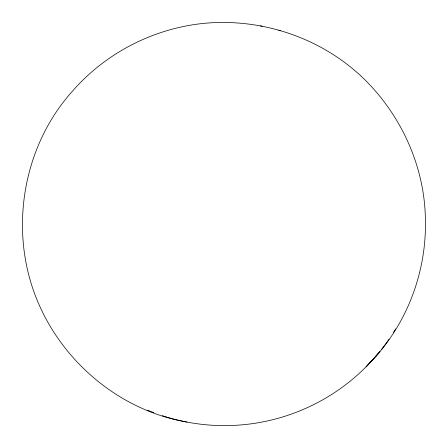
<?xml version="1.0" encoding="UTF-8"?>
<svg xmlns="http://www.w3.org/2000/svg" width="448" height="448" viewBox="0 0 448 448"><rect width="100%" height="100%" fill="white"/><g stroke="black" fill="none" stroke-linecap="round" stroke-linejoin="round"><path stroke-width="0.67" d="M375.698 356.485C408.951 319.222 426.759 269.052 425.387 219.201C424.654 165.978 400.848 114.341 362.645 77.594C320.964 37.85 261.822 18.004 204.596 23.296C154.874 28.067 107.43 51.99 74.138 89.253L72.979 90.591C24.562 143.903 9.766 223.686 33.746 291.295C57.249 357.711 117.107 410.116 186.872 422.05M366.324 366.688L379.988 351.702L366.022 366.862M260.484 25.855L262.175 26.225M278.695 30.19L280.666 30.626M395.674 328.871A197.781 195.205 -18.4 0 1 393.512 332.388M388.97 339.293A197.781 195.205 -18.4 0 1 381.618 349.3M378.582 353.069A197.781 195.205 -18.4 0 1 162.35 415.688M153.905 412.698A197.781 195.205 -18.4 0 1 147.521 410.144"/></g></svg>
